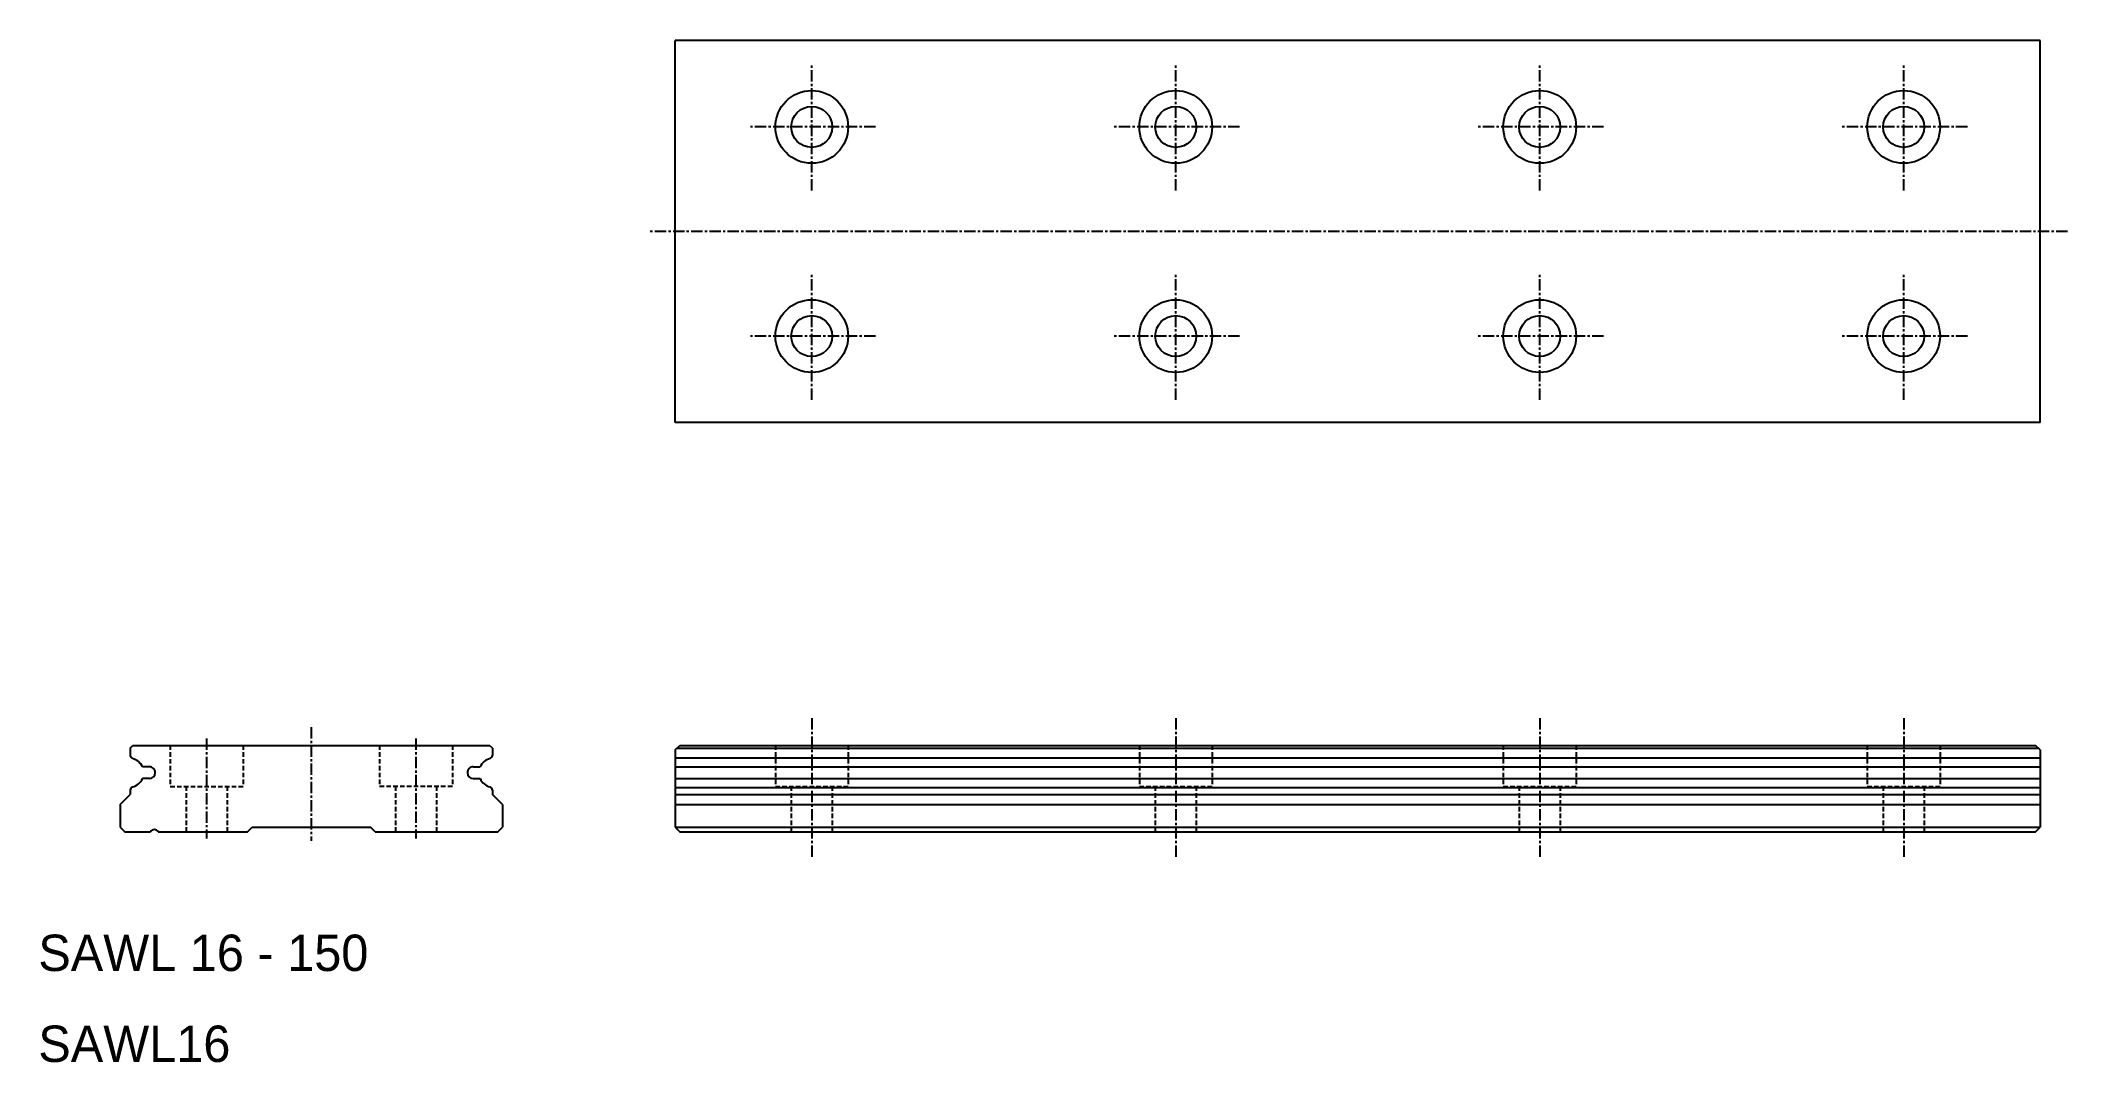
# Model space of a CAD drawing. Extents: x 10 to 233, y 10 to 122.
import ezdxf

# ---------------------------------------------------------------- set-up
doc = ezdxf.new("R2010")
doc.units = 0
doc.linetypes.add('CENTER', pattern=[2, 1.25, -0.25, 0.25, -0.25])
doc.linetypes.add('DASHED', pattern=[0.75, 0.5, -0.25])
doc.layers.get('0').update_dxf_attribs({"linetype": 'CONTINUOUS'})
doc.layers.add('CENTER', color=1, linetype='CENTER')

msp = doc.modelspace()

# ---------------------------------------------------------------- linework, layer by layer
at = {"color": 7, "linetype": 'CONTINUOUS'}
for p, q in [((230, 122.3), (80, 122.3)), ((80, 80.3), (80, 122.3)), ((230, 80.3), (230, 122.3)), ((230, 80.3), (80, 80.3)), ((20.1, 44.5), (20.4, 44.8)), ((20.4, 44.8), (59.6, 44.8)), ((59.9, 44.5), (59.6, 44.8)), ((80, 44.3), (80.5, 44.8)), ((80.5, 44.8), (229.5, 44.8)), ((230, 44.3), (229.5, 44.8)), ((20.1, 44.5), (20.1, 43.71)), ((22.2, 42.45), (21.46, 42.45)), ((57.8, 42.45), (58.54, 42.45)), ((59.9, 44.5), (59.9, 43.71)), ((80, 44.3), (80, 35.8)), ((80, 43.42), (230, 43.42)), ((80, 42.45), (230, 42.45)), ((80.2, 44.5), (229.8, 44.5)), ((230, 44.3), (230, 35.8)), ((22.2, 41.15), (21.46, 41.15)), ((57.8, 41.15), (58.54, 41.15)), ((80, 41.15), (230, 41.15)), ((80, 40.18), (230, 40.18)), ((19, 38.3), (20.1, 39.4)), ((19, 38.3), (19, 35.8)), ((20.1, 39.89), (20.1, 39.4)), ((59.9, 39.89), (59.9, 39.4)), ((61, 38.3), (59.9, 39.4)), ((61, 38.3), (61, 35.8)), ((80, 39.4), (230, 39.4)), ((80, 38.3), (230, 38.3)), ((19, 35.8), (19.5, 35.3)), ((33, 35.3), (33.5, 35.8)), ((33.5, 35.8), (46.5, 35.8)), ((47, 35.3), (46.5, 35.8)), ((60.5, 35.3), (61, 35.8)), ((80, 35.8), (80.5, 35.3)), ((80, 35.8), (230, 35.8)), ((229.5, 35.3), (230, 35.8)), ((19.5, 35.3), (22.32, 35.3)), ((23.18, 35.3), (33, 35.3)), ((47, 35.3), (60.5, 35.3)), ((80.5, 35.3), (229.5, 35.3))]:
    msp.add_line(p, q, dxfattribs=at)
at = {"color": 3, "linetype": 'DASHED'}
for p, q in [((24.5, 44.8), (24.5, 40.3)), ((32.5, 44.8), (32.5, 40.3)), ((47.5, 44.8), (47.5, 40.3)), ((55.5, 44.8), (55.5, 40.3)), ((91, 44.8), (91, 40.3)), ((99, 44.8), (99, 40.3)), ((131, 44.8), (131, 40.3)), ((139, 44.8), (139, 40.3)), ((171, 44.8), (171, 40.3)), ((179, 44.8), (179, 40.3)), ((211, 44.8), (211, 40.3)), ((219, 44.8), (219, 40.3)), ((24.5, 40.3), (32.5, 40.3)), ((26.25, 40.3), (26.25, 35.3)), ((30.75, 40.3), (30.75, 35.3)), ((55.5, 40.3), (47.5, 40.3)), ((49.25, 40.3), (49.25, 35.3)), ((53.75, 40.3), (53.75, 35.3)), ((91, 40.3), (99, 40.3)), ((92.75, 40.3), (92.75, 35.3)), ((97.25, 40.3), (97.25, 35.3)), ((131, 40.3), (139, 40.3)), ((132.75, 40.3), (132.75, 35.3)), ((137.25, 40.3), (137.25, 35.3)), ((171, 40.3), (179, 40.3)), ((172.75, 40.3), (172.75, 35.3)), ((177.25, 40.3), (177.25, 35.3)), ((211, 40.3), (219, 40.3)), ((212.75, 40.3), (212.75, 35.3)), ((217.25, 40.3), (217.25, 35.3))]:
    msp.add_line(p, q, dxfattribs=at)
at = {"color": 7, "linetype": 'CONTINUOUS'}
for centre, radius in [((95, 112.8), 4), ((135, 112.8), 4), ((175, 112.8), 4), ((215, 112.8), 4), ((95, 112.8), 2.25), ((135, 112.8), 2.25), ((175, 112.8), 2.25), ((215, 112.8), 2.25), ((95, 89.8), 4), ((135, 89.8), 4), ((175, 89.8), 4), ((215, 89.8), 4), ((95, 89.8), 2.25), ((135, 89.8), 2.25), ((175, 89.8), 2.25), ((215, 89.8), 2.25)]:
    msp.add_circle(centre, radius, dxfattribs=at)
for centre, radius, start, end in [((20.45, 43.71), 0.35, 180, 254.3765), ((19.88, 41.68), 1.75, 25.9328, 74.3764), ((22.2, 41.8), 0.65, 0, 90.0001), ((57.8, 41.8), 0.65, 89.9999, 180), ((60.12, 41.68), 1.75, 105.6235, 154.0672), ((59.55, 43.71), 0.35, 285.6236, 0), ((20.45, 39.89), 0.35, 105.6235, 180), ((19.88, 41.92), 1.75, 285.6236, 334.0669), ((22.2, 41.8), 0.65, 270.0003, 360), ((57.8, 41.8), 0.65, 180, 269.9997), ((60.12, 41.92), 1.75, 205.9331, 254.3765), ((59.55, 39.89), 0.35, 0, 74.3764), ((22.75, 35.05), 0.5, 30, 149.9996)]:
    msp.add_arc(centre, radius, start, end, dxfattribs=at)
at = {"layer": 'CENTER', "color": 1, "linetype": 'CENTER'}
for p, q in [((95, 105.8), (95, 119.8)), ((135, 105.8), (135, 119.8)), ((175, 105.8), (175, 119.8)), ((215, 105.8), (215, 119.8)), ((102, 112.8), (88, 112.8)), ((142, 112.8), (128, 112.8)), ((182, 112.8), (168, 112.8)), ((222, 112.8), (208, 112.8)), ((233, 101.3), (77, 101.3)), ((95, 82.8), (95, 96.8)), ((135, 82.8), (135, 96.8)), ((175, 82.8), (175, 96.8)), ((215, 82.8), (215, 96.8)), ((102, 89.8), (88, 89.8)), ((142, 89.8), (128, 89.8)), ((182, 89.8), (168, 89.8)), ((222, 89.8), (208, 89.8)), ((40, 46.8), (40, 34.3)), ((95, 47.8), (95, 32.3)), ((135, 47.8), (135, 32.3)), ((175, 47.8), (175, 32.3)), ((215, 47.8), (215, 32.3)), ((28.5, 45.55), (28.5, 34.55)), ((51.5, 45.55), (51.5, 34.55))]:
    msp.add_line(p, q, dxfattribs=at)

# ---------------------------------------------------------------- texts
at = {"color": 7, "linetype": 'CONTINUOUS'}
for s, p in [('SAWL 16 - 150', (10, 20)), ('SAWL16', (10, 10))]:
    msp.add_text(s, height=4, dxfattribs=at).set_placement(p)

doc.saveas('drawing.dxf')
